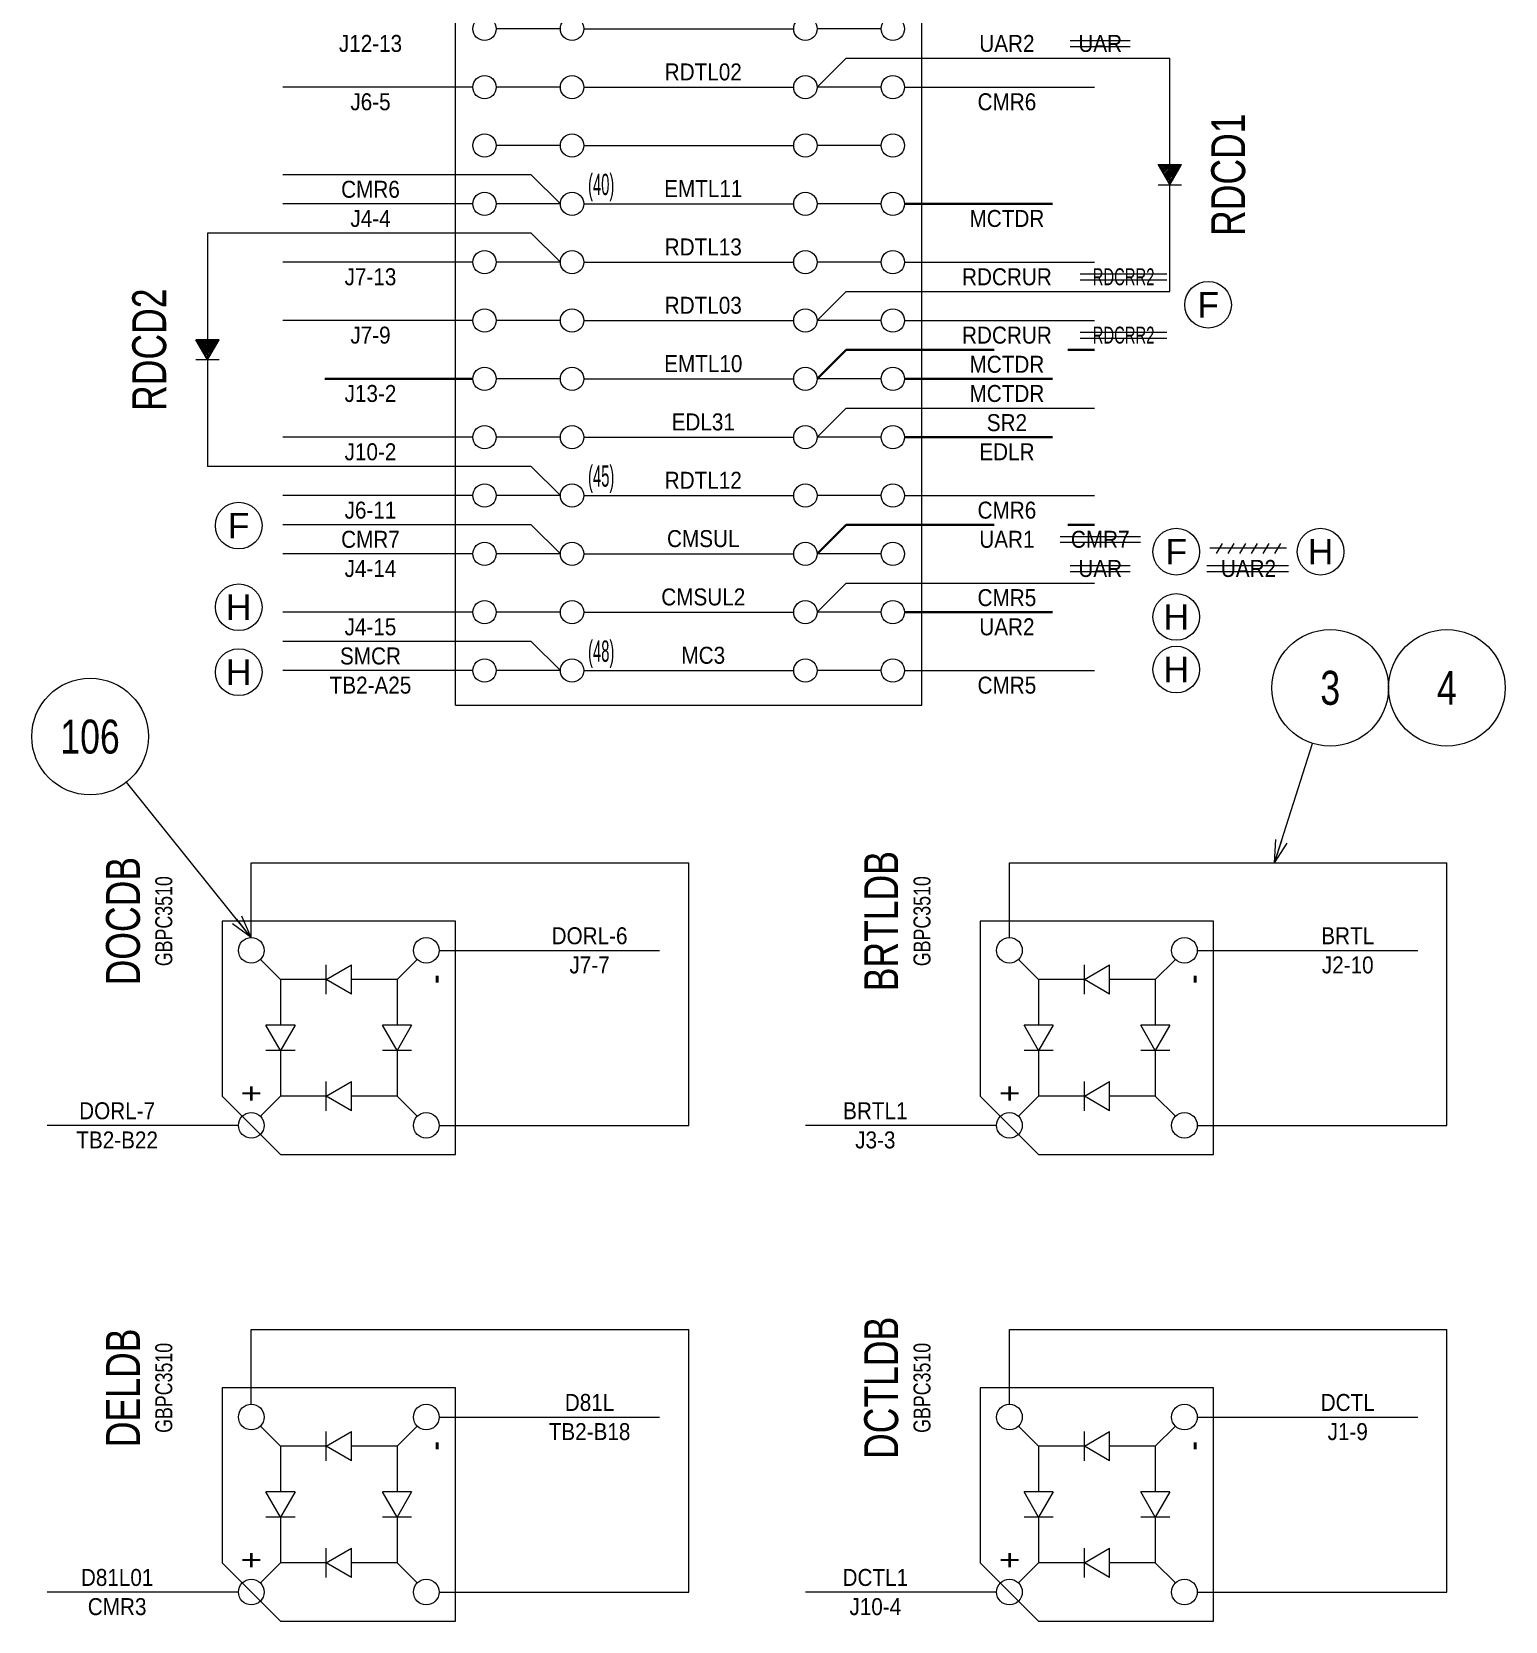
# Model space of a CAD drawing. Header units: millimetres. Extents: x 10 to 821, y 12 to 580.
# Drawn here: x 513.7 to 640, y 150 to 286.2 of the extents above; entities that cross this region are included whole.
import ezdxf
from ezdxf.enums import TextEntityAlignment as Align

# ---------------------------------------------------------------- set-up
doc = ezdxf.new("R2010")
doc.units = ezdxf.units.MM
doc.linetypes.add('DASHED', pattern=[19, 12.7, -6.3])
for name, color, linetype in [('GR1_02', 7, 'Continuous'), ('GR1_03', 7, 'Continuous'), ('GR1_04', 7, 'Continuous'), ('GR1_06', 7, 'Continuous'), ('GR1_15', 7, 'Continuous')]:
    doc.layers.add(name, color=color, linetype=linetype)
doc.styles.add('HG丸ｺﾞｼｯｸM-PRO', font='')
doc.styles.get('HG丸ｺﾞｼｯｸM-PRO').set_extended_font_data('HG丸ｺﾞｼｯｸM-PRO')
pattern_1 = [(45, (0, 0), (-0.070710678, 0.070710678), [])]

# ---------------------------------------------------------------- blocks, each defined once
blk = doc.blocks.new('BLKF129')
at = {"layer": 'GR1_02', "color": 4, "linetype": 'Continuous', "lineweight": 13}
for p, q in [((550, 473.48), (590, 473.48)), ((550, 228.52), (550, 473.48)), ((590, 228.52), (590, 473.48)), ((559, 466.48), (553.5, 466.48)), ((561, 466.48), (579, 466.48)), ((586.5, 466.48), (581, 466.48)), ((559, 461.48), (553.5, 461.48)), ((561, 461.48), (579, 461.48)), ((586.5, 461.48), (581, 461.48)), ((559, 456.48), (553.5, 456.48)), ((561, 456.48), (579, 456.48)), ((586.5, 456.48), (581, 456.48)), ((559, 451.48), (553.5, 451.48)), ((561, 451.48), (579, 451.48)), ((586.5, 451.48), (581, 451.48)), ((559, 446.48), (553.5, 446.48)), ((561, 446.48), (579, 446.48)), ((586.5, 446.48), (581, 446.48)), ((559, 441.48), (553.5, 441.48)), ((561, 441.48), (579, 441.48)), ((586.5, 441.48), (581, 441.48)), ((559, 436.48), (553.5, 436.48)), ((561, 436.48), (579, 436.48)), ((586.5, 436.48), (581, 436.48)), ((559, 431.48), (553.5, 431.48)), ((561, 431.48), (579, 431.48)), ((586.5, 431.48), (581, 431.48)), ((559, 426.48), (553.5, 426.48)), ((561, 426.48), (579, 426.48)), ((586.5, 426.48), (581, 426.48)), ((559, 421.48), (553.5, 421.48)), ((561, 421.48), (579, 421.48)), ((586.5, 421.48), (581, 421.48)), ((559, 416.48), (553.5, 416.48)), ((561, 416.48), (579, 416.48)), ((586.5, 416.48), (581, 416.48)), ((559, 411.48), (553.5, 411.48)), ((561, 411.48), (579, 411.48)), ((586.5, 411.48), (581, 411.48)), ((559, 406.48), (553.5, 406.48)), ((561, 406.48), (579, 406.48)), ((586.5, 406.48), (581, 406.48)), ((559, 401.48), (553.5, 401.48)), ((561, 401.48), (579, 401.48)), ((586.5, 401.48), (581, 401.48)), ((559, 396.48), (553.5, 396.48)), ((561, 396.48), (579, 396.48)), ((586.5, 396.48), (581, 396.48)), ((559, 391.48), (553.5, 391.48)), ((561, 391.48), (579, 391.48)), ((586.5, 391.48), (581, 391.48)), ((559, 386.48), (553.5, 386.48)), ((561, 386.48), (579, 386.48)), ((586.5, 386.48), (581, 386.48)), ((559, 381.48), (553.5, 381.48)), ((561, 381.48), (579, 381.48)), ((586.5, 381.48), (581, 381.48)), ((559, 376.48), (553.5, 376.48)), ((561, 376.48), (579, 376.48)), ((586.5, 376.48), (581, 376.48)), ((559, 371.48), (553.5, 371.48)), ((561, 371.48), (579, 371.48)), ((586.5, 371.48), (581, 371.48)), ((559, 366.48), (553.5, 366.48)), ((561, 366.48), (579, 366.48)), ((586.5, 366.48), (581, 366.48)), ((559, 361.48), (553.5, 361.48)), ((561, 361.48), (579, 361.48)), ((586.5, 361.48), (581, 361.48)), ((559, 356.48), (553.5, 356.48)), ((561, 356.48), (579, 356.48)), ((586.5, 356.48), (581, 356.48)), ((559, 351.48), (553.5, 351.48)), ((561, 351.48), (579, 351.48)), ((586.5, 351.48), (581, 351.48)), ((559, 346.48), (553.5, 346.48)), ((561, 346.48), (579, 346.48)), ((586.5, 346.48), (581, 346.48)), ((559, 341.48), (553.5, 341.48)), ((561, 341.48), (579, 341.48)), ((586.5, 341.48), (581, 341.48)), ((559, 336.48), (553.5, 336.48)), ((561, 336.48), (579, 336.48)), ((586.5, 336.48), (581, 336.48)), ((559, 331.48), (553.5, 331.48)), ((561, 331.48), (579, 331.48)), ((586.5, 331.48), (581, 331.48)), ((559, 326.48), (553.5, 326.48)), ((561, 326.48), (579, 326.48)), ((586.5, 326.48), (581, 326.48)), ((559, 321.48), (553.5, 321.48)), ((561, 321.48), (579, 321.48)), ((586.5, 321.48), (581, 321.48)), ((559, 316.48), (553.5, 316.48)), ((561, 316.48), (579, 316.48)), ((586.5, 316.48), (581, 316.48)), ((559, 311.48), (553.5, 311.48)), ((561, 311.48), (579, 311.48)), ((586.5, 311.48), (581, 311.48)), ((559, 306.48), (553.5, 306.48)), ((561, 306.48), (579, 306.48)), ((586.5, 306.48), (581, 306.48)), ((559, 301.48), (553.5, 301.48)), ((561, 301.48), (579, 301.48)), ((586.5, 301.48), (581, 301.48)), ((559, 296.48), (553.5, 296.48)), ((561, 296.48), (579, 296.48)), ((586.5, 296.48), (581, 296.48)), ((559, 291.48), (553.5, 291.48)), ((561, 291.48), (579, 291.48)), ((586.5, 291.48), (581, 291.48)), ((559, 286.48), (553.5, 286.48)), ((561, 286.48), (579, 286.48)), ((586.5, 286.48), (581, 286.48)), ((559, 281.48), (553.5, 281.48)), ((561, 281.48), (579, 281.48)), ((586.5, 281.48), (581, 281.48)), ((559, 276.48), (553.5, 276.48)), ((561, 276.48), (579, 276.48)), ((586.5, 276.48), (581, 276.48)), ((559, 271.48), (553.5, 271.48)), ((561, 271.48), (579, 271.48)), ((586.5, 271.48), (581, 271.48)), ((559, 266.48), (553.5, 266.48)), ((561, 266.48), (579, 266.48)), ((586.5, 266.48), (581, 266.48)), ((559, 261.48), (553.5, 261.48)), ((561, 261.48), (579, 261.48)), ((586.5, 261.48), (581, 261.48)), ((559, 256.48), (553.5, 256.48)), ((561, 256.48), (579, 256.48)), ((586.5, 256.48), (581, 256.48)), ((559, 251.48), (553.5, 251.48)), ((561, 251.48), (579, 251.48)), ((586.5, 251.48), (581, 251.48)), ((559, 246.48), (553.5, 246.48)), ((561, 246.48), (579, 246.48)), ((586.5, 246.48), (581, 246.48)), ((559, 241.48), (553.5, 241.48)), ((561, 241.48), (579, 241.48)), ((586.5, 241.48), (581, 241.48)), ((559, 236.48), (553.5, 236.48)), ((561, 236.48), (579, 236.48)), ((586.5, 236.48), (581, 236.48)), ((559, 231.48), (553.5, 231.48)), ((561, 231.48), (579, 231.48)), ((586.5, 231.48), (581, 231.48)), ((550, 228.52), (590, 228.52))]:
    blk.add_line(p, q, dxfattribs=at)
for centre in [(552.5, 466.48), (560, 466.48), (580, 466.48), (587.5, 466.48), (552.5, 461.48), (560, 461.48), (580, 461.48), (587.5, 461.48), (552.5, 456.48), (560, 456.48), (580, 456.48), (587.5, 456.48), (552.5, 451.48), (560, 451.48), (580, 451.48), (587.5, 451.48), (552.5, 446.48), (560, 446.48), (580, 446.48), (587.5, 446.48), (552.5, 441.48), (560, 441.48), (580, 441.48), (587.5, 441.48), (552.5, 436.48), (560, 436.48), (580, 436.48), (587.5, 436.48), (552.5, 431.48), (560, 431.48), (580, 431.48), (587.5, 431.48), (552.5, 426.48), (560, 426.48), (580, 426.48), (587.5, 426.48), (552.5, 421.48), (560, 421.48), (580, 421.48), (587.5, 421.48), (552.5, 416.48), (560, 416.48), (580, 416.48), (587.5, 416.48), (552.5, 411.48), (560, 411.48), (580, 411.48), (587.5, 411.48), (552.5, 406.48), (560, 406.48), (580, 406.48), (587.5, 406.48), (552.5, 401.48), (560, 401.48), (580, 401.48), (587.5, 401.48), (552.5, 396.48), (560, 396.48), (580, 396.48), (587.5, 396.48), (552.5, 391.48), (560, 391.48), (580, 391.48), (587.5, 391.48), (552.5, 386.48), (560, 386.48), (580, 386.48), (587.5, 386.48), (552.5, 381.48), (560, 381.48), (580, 381.48), (587.5, 381.48), (552.5, 376.48), (560, 376.48), (580, 376.48), (587.5, 376.48), (552.5, 371.48), (560, 371.48), (580, 371.48), (587.5, 371.48), (552.5, 366.48), (560, 366.48), (580, 366.48), (587.5, 366.48), (552.5, 361.48), (560, 361.48), (580, 361.48), (587.5, 361.48), (552.5, 356.48), (560, 356.48), (580, 356.48), (587.5, 356.48), (552.5, 351.48), (560, 351.48), (580, 351.48), (587.5, 351.48), (552.5, 346.48), (560, 346.48), (580, 346.48), (587.5, 346.48), (552.5, 341.48), (560, 341.48), (580, 341.48), (587.5, 341.48), (552.5, 336.48), (560, 336.48), (580, 336.48), (587.5, 336.48), (552.5, 331.48), (560, 331.48), (580, 331.48), (587.5, 331.48), (552.5, 326.48), (560, 326.48), (580, 326.48), (587.5, 326.48), (552.5, 321.48), (560, 321.48), (580, 321.48), (587.5, 321.48), (552.5, 316.48), (560, 316.48), (580, 316.48), (587.5, 316.48), (552.5, 311.48), (560, 311.48), (580, 311.48), (587.5, 311.48), (552.5, 306.48), (560, 306.48), (580, 306.48), (587.5, 306.48), (552.5, 301.48), (560, 301.48), (580, 301.48), (587.5, 301.48), (552.5, 296.48), (560, 296.48), (580, 296.48), (587.5, 296.48), (552.5, 291.48), (560, 291.48), (580, 291.48), (587.5, 291.48), (552.5, 286.48), (560, 286.48), (580, 286.48), (587.5, 286.48), (552.5, 281.48), (560, 281.48), (580, 281.48), (587.5, 281.48), (552.5, 276.48), (560, 276.48), (580, 276.48), (587.5, 276.48), (552.5, 271.48), (560, 271.48), (580, 271.48), (587.5, 271.48), (552.5, 266.48), (560, 266.48), (580, 266.48), (587.5, 266.48), (552.5, 261.48), (560, 261.48), (580, 261.48), (587.5, 261.48), (552.5, 256.48), (560, 256.48), (580, 256.48), (587.5, 256.48), (552.5, 251.48), (560, 251.48), (580, 251.48), (587.5, 251.48), (552.5, 246.48), (560, 246.48), (580, 246.48), (587.5, 246.48), (552.5, 241.48), (560, 241.48), (580, 241.48), (587.5, 241.48), (552.5, 236.48), (560, 236.48), (580, 236.48), (587.5, 236.48), (552.5, 231.48), (560, 231.48), (580, 231.48), (587.5, 231.48)]:
    blk.add_circle(centre, 1, dxfattribs=at)
at = {"layer": 'GR1_02', "color": 3, "linetype": 'Continuous', "lineweight": 35, "style": 'HG丸ｺﾞｼｯｸM-PRO'}
for s, width, p in [('(1)', 0.521222, (562.5, 468.15)), ('(5)', 0.521222, (562.5, 448.15)), ('(10)', 0.521214, (562.5, 423.15)), ('(15)', 0.521214, (562.5, 398.15)), ('(20)', 0.521214, (562.5, 373.15)), ('(25)', 0.521214, (562.5, 348.15)), ('(30)', 0.521214, (562.5, 323.15)), ('(35)', 0.521214, (562.5, 298.15)), ('(40)', 0.521214, (562.5, 273.15)), ('(45)', 0.521214, (562.5, 248.15)), ('(48)', 0.521214, (562.5, 233.15))]:
    blk.add_text(s, height=1.818, dxfattribs=dict(at, width=width)).set_placement(p, align=Align.MIDDLE_CENTER)
blk = doc.blocks.new('BLKF131')
at = {"layer": 'GR1_03', "linetype": 'Continuous', "lineweight": 13}
h = blk.add_hatch(dxfattribs=at)
h.set_pattern_fill('_USER', color=4, scale=0.1, angle=45, style=0, pattern_type=0)
h.set_pattern_definition(pattern_1)
h.paths.add_polyline_path([(612.25, 274.84), (611.25, 273.11), (610.25, 274.84)], flags=0)
at = {"layer": 'GR1_03', "color": 4, "linetype": 'Continuous', "lineweight": 13}
for p, q in [((581, 281.48), (583.5, 283.98)), ((583.5, 283.98), (611.25, 283.98)), ((611.25, 263.98), (611.25, 283.98)), ((611.25, 273.11), (610.25, 274.84)), ((610.25, 274.84), (612.25, 274.84)), ((611.25, 273.11), (612.25, 274.84)), ((610.25, 273.11), (612.25, 273.11)), ((581, 261.48), (583.5, 263.98)), ((583.5, 263.98), (611.25, 263.98))]:
    blk.add_line(p, q, dxfattribs=at)
blk = doc.blocks.new('BLKF132')
at = {"layer": 'GR1_03', "linetype": 'Continuous', "lineweight": 13}
h = blk.add_hatch(dxfattribs=at)
h.set_pattern_fill('_USER', color=4, scale=0.1, angle=45, style=0, pattern_type=0)
h.set_pattern_definition(pattern_1)
h.paths.add_polyline_path([(527.75, 259.84), (528.75, 258.11), (529.75, 259.84)], flags=0)
at = {"layer": 'GR1_03', "color": 4, "linetype": 'Continuous', "lineweight": 13}
for p, q in [((528.75, 268.98), (528.75, 248.98)), ((556.5, 268.98), (528.75, 268.98)), ((559, 266.48), (556.5, 268.98)), ((528.75, 258.11), (527.75, 259.84)), ((529.75, 259.84), (527.75, 259.84)), ((528.75, 258.11), (529.75, 259.84)), ((529.75, 258.11), (527.75, 258.11)), ((556.5, 248.98), (528.75, 248.98)), ((559, 246.48), (556.5, 248.98))]:
    blk.add_line(p, q, dxfattribs=at)
blk = doc.blocks.new('BLKF160')
at = {"layer": 'GR1_02', "color": 4, "linetype": 'Continuous', "lineweight": 13}
for p, q in [((535, 205), (535, 201.08)), ((536.25, 201.08), (533.75, 201.08)), ((535, 198.92), (533.75, 201.08)), ((536.25, 201.08), (535, 198.92)), ((536.25, 198.92), (533.75, 198.92)), ((535, 198.92), (535, 195))]:
    blk.add_line(p, q, dxfattribs=at)
blk = doc.blocks.new('BLKF161')
at = {"layer": 'GR1_02', "color": 4, "linetype": 'Continuous', "lineweight": 13}
for p, q in [((538.92, 195), (541.08, 196.25)), ((538.92, 193.75), (538.92, 196.25)), ((541.08, 193.75), (541.08, 196.25)), ((538.92, 195), (535, 195)), ((541.08, 193.75), (538.92, 195)), ((545, 195), (541.08, 195))]:
    blk.add_line(p, q, dxfattribs=at)
blk = doc.blocks.new('BLKF162')
at = {"layer": 'GR1_02', "color": 4, "linetype": 'Continuous', "lineweight": 13}
for p, q in [((538.92, 205), (541.08, 206.25)), ((538.92, 203.75), (538.92, 206.25)), ((541.08, 203.75), (541.08, 206.25)), ((538.92, 205), (535, 205)), ((541.08, 203.75), (538.92, 205)), ((545, 205), (541.08, 205))]:
    blk.add_line(p, q, dxfattribs=at)
blk = doc.blocks.new('BLKF163')
at = {"layer": 'GR1_02', "color": 4, "linetype": 'Continuous', "lineweight": 13}
for p, q in [((545, 205), (545, 201.08)), ((546.25, 201.08), (543.75, 201.08)), ((545, 198.92), (543.75, 201.08)), ((546.25, 201.08), (545, 198.92)), ((546.25, 198.92), (543.75, 198.92)), ((545, 198.92), (545, 195))]:
    blk.add_line(p, q, dxfattribs=at)
blk = doc.blocks.new('BLKF159')
at = {"layer": 'GR1_02', "color": 4, "linetype": 'Continuous', "lineweight": 13}
for name in ['BLKF162', 'BLKF160', 'BLKF163', 'BLKF161']:
    blk.add_blockref(name, (0, 0), dxfattribs=at)
blk = doc.blocks.new('BLKF158')
at = {"layer": 'GR1_02', "color": 4, "linetype": 'Continuous', "lineweight": 13}
for p, q in [((530, 210), (530, 195)), ((550, 210), (530, 210)), ((550, 190), (550, 210)), ((535, 205), (533.28, 206.72)), ((545, 205), (546.72, 206.72)), ((530, 195), (535, 190)), ((535, 195), (533.28, 193.28)), ((545, 195), (546.72, 193.28)), ((535, 190), (550, 190))]:
    blk.add_line(p, q, dxfattribs=at)
for centre in [(532.5, 207.5), (547.5, 207.5), (532.5, 192.5), (547.5, 192.5)]:
    blk.add_circle(centre, 1.1, dxfattribs=at)
blk.add_blockref('BLKF159', (0, 0), dxfattribs=at)
blk = doc.blocks.new('BLKF166')
at = {"layer": 'GR1_02', "color": 4, "linetype": 'Continuous', "lineweight": 13}
for p, q in [((535, 165), (535, 161.08)), ((536.25, 161.08), (533.75, 161.08)), ((535, 158.92), (533.75, 161.08)), ((536.25, 161.08), (535, 158.92)), ((536.25, 158.92), (533.75, 158.92)), ((535, 158.92), (535, 155))]:
    blk.add_line(p, q, dxfattribs=at)
blk = doc.blocks.new('BLKF167')
at = {"layer": 'GR1_02', "color": 4, "linetype": 'Continuous', "lineweight": 13}
for p, q in [((538.92, 155), (541.08, 156.25)), ((538.92, 153.75), (538.92, 156.25)), ((541.08, 153.75), (541.08, 156.25)), ((538.92, 155), (535, 155)), ((541.08, 153.75), (538.92, 155)), ((545, 155), (541.08, 155))]:
    blk.add_line(p, q, dxfattribs=at)
blk = doc.blocks.new('BLKF168')
at = {"layer": 'GR1_02', "color": 4, "linetype": 'Continuous', "lineweight": 13}
for p, q in [((538.92, 165), (541.08, 166.25)), ((538.92, 163.75), (538.92, 166.25)), ((541.08, 163.75), (541.08, 166.25)), ((538.92, 165), (535, 165)), ((541.08, 163.75), (538.92, 165)), ((545, 165), (541.08, 165))]:
    blk.add_line(p, q, dxfattribs=at)
blk = doc.blocks.new('BLKF169')
at = {"layer": 'GR1_02', "color": 4, "linetype": 'Continuous', "lineweight": 13}
for p, q in [((545, 165), (545, 161.08)), ((546.25, 161.08), (543.75, 161.08)), ((545, 158.92), (543.75, 161.08)), ((546.25, 161.08), (545, 158.92)), ((546.25, 158.92), (543.75, 158.92)), ((545, 158.92), (545, 155))]:
    blk.add_line(p, q, dxfattribs=at)
blk = doc.blocks.new('BLKF165')
at = {"layer": 'GR1_02', "color": 4, "linetype": 'Continuous', "lineweight": 13}
for name in ['BLKF168', 'BLKF166', 'BLKF169', 'BLKF167']:
    blk.add_blockref(name, (0, 0), dxfattribs=at)
blk = doc.blocks.new('BLKF164')
at = {"layer": 'GR1_02', "color": 4, "linetype": 'Continuous', "lineweight": 13}
for p, q in [((530, 170), (530, 155)), ((550, 170), (530, 170)), ((550, 150), (550, 170)), ((535, 165), (533.28, 166.72)), ((545, 165), (546.72, 166.72)), ((530, 155), (535, 150)), ((535, 155), (533.28, 153.28)), ((545, 155), (546.72, 153.28)), ((535, 150), (550, 150))]:
    blk.add_line(p, q, dxfattribs=at)
for centre in [(532.5, 167.5), (547.5, 167.5), (532.5, 152.5), (547.5, 152.5)]:
    blk.add_circle(centre, 1.1, dxfattribs=at)
blk.add_blockref('BLKF165', (0, 0), dxfattribs=at)
blk = doc.blocks.new('BLKF178')
at = {"layer": 'GR1_02', "color": 4, "linetype": 'Continuous', "lineweight": 13}
for p, q in [((600, 165), (600, 161.08)), ((601.25, 161.08), (598.75, 161.08)), ((600, 158.92), (598.75, 161.08)), ((601.25, 161.08), (600, 158.92)), ((601.25, 158.92), (598.75, 158.92)), ((600, 158.92), (600, 155))]:
    blk.add_line(p, q, dxfattribs=at)
blk = doc.blocks.new('BLKF179')
at = {"layer": 'GR1_02', "color": 4, "linetype": 'Continuous', "lineweight": 13}
for p, q in [((603.92, 155), (606.08, 156.25)), ((603.92, 153.75), (603.92, 156.25)), ((606.08, 153.75), (606.08, 156.25)), ((603.92, 155), (600, 155)), ((606.08, 153.75), (603.92, 155)), ((610, 155), (606.08, 155))]:
    blk.add_line(p, q, dxfattribs=at)
blk = doc.blocks.new('BLKF180')
at = {"layer": 'GR1_02', "color": 4, "linetype": 'Continuous', "lineweight": 13}
for p, q in [((603.92, 165), (606.08, 166.25)), ((603.92, 163.75), (603.92, 166.25)), ((606.08, 163.75), (606.08, 166.25)), ((603.92, 165), (600, 165)), ((606.08, 163.75), (603.92, 165)), ((610, 165), (606.08, 165))]:
    blk.add_line(p, q, dxfattribs=at)
blk = doc.blocks.new('BLKF181')
at = {"layer": 'GR1_02', "color": 4, "linetype": 'Continuous', "lineweight": 13}
for p, q in [((610, 165), (610, 161.08)), ((611.25, 161.08), (608.75, 161.08)), ((610, 158.92), (608.75, 161.08)), ((611.25, 161.08), (610, 158.92)), ((611.25, 158.92), (608.75, 158.92)), ((610, 158.92), (610, 155))]:
    blk.add_line(p, q, dxfattribs=at)
blk = doc.blocks.new('BLKF177')
at = {"layer": 'GR1_02', "color": 4, "linetype": 'Continuous', "lineweight": 13}
for name in ['BLKF180', 'BLKF178', 'BLKF181', 'BLKF179']:
    blk.add_blockref(name, (0, 0), dxfattribs=at)
blk = doc.blocks.new('BLKF176')
at = {"layer": 'GR1_02', "color": 4, "linetype": 'Continuous', "lineweight": 13}
for p, q in [((595, 170), (595, 155)), ((615, 170), (595, 170)), ((615, 150), (615, 170)), ((600, 165), (598.28, 166.72)), ((610, 165), (611.72, 166.72)), ((595, 155), (600, 150)), ((600, 155), (598.28, 153.28)), ((610, 155), (611.72, 153.28)), ((600, 150), (615, 150))]:
    blk.add_line(p, q, dxfattribs=at)
for centre in [(597.5, 167.5), (612.5, 167.5), (597.5, 152.5), (612.5, 152.5)]:
    blk.add_circle(centre, 1.1, dxfattribs=at)
blk.add_blockref('BLKF177', (0, 0), dxfattribs=at)
blk = doc.blocks.new('BLKF184')
at = {"layer": 'GR1_02', "color": 4, "linetype": 'Continuous', "lineweight": 13}
for p, q in [((600, 205), (600, 201.08)), ((601.25, 201.08), (598.75, 201.08)), ((600, 198.92), (598.75, 201.08)), ((601.25, 201.08), (600, 198.92)), ((601.25, 198.92), (598.75, 198.92)), ((600, 198.92), (600, 195))]:
    blk.add_line(p, q, dxfattribs=at)
blk = doc.blocks.new('BLKF185')
at = {"layer": 'GR1_02', "color": 4, "linetype": 'Continuous', "lineweight": 13}
for p, q in [((603.92, 195), (606.08, 196.25)), ((603.92, 193.75), (603.92, 196.25)), ((606.08, 193.75), (606.08, 196.25)), ((603.92, 195), (600, 195)), ((606.08, 193.75), (603.92, 195)), ((610, 195), (606.08, 195))]:
    blk.add_line(p, q, dxfattribs=at)
blk = doc.blocks.new('BLKF186')
at = {"layer": 'GR1_02', "color": 4, "linetype": 'Continuous', "lineweight": 13}
for p, q in [((603.92, 205), (606.08, 206.25)), ((603.92, 203.75), (603.92, 206.25)), ((606.08, 203.75), (606.08, 206.25)), ((603.92, 205), (600, 205)), ((606.08, 203.75), (603.92, 205)), ((610, 205), (606.08, 205))]:
    blk.add_line(p, q, dxfattribs=at)
blk = doc.blocks.new('BLKF187')
at = {"layer": 'GR1_02', "color": 4, "linetype": 'Continuous', "lineweight": 13}
for p, q in [((610, 205), (610, 201.08)), ((611.25, 201.08), (608.75, 201.08)), ((610, 198.92), (608.75, 201.08)), ((611.25, 201.08), (610, 198.92)), ((611.25, 198.92), (608.75, 198.92)), ((610, 198.92), (610, 195))]:
    blk.add_line(p, q, dxfattribs=at)
blk = doc.blocks.new('BLKF183')
at = {"layer": 'GR1_02', "color": 4, "linetype": 'Continuous', "lineweight": 13}
for name in ['BLKF186', 'BLKF184', 'BLKF187', 'BLKF185']:
    blk.add_blockref(name, (0, 0), dxfattribs=at)
blk = doc.blocks.new('BLKF182')
at = {"layer": 'GR1_02', "color": 4, "linetype": 'Continuous', "lineweight": 13}
for p, q in [((595, 210), (595, 195)), ((615, 210), (595, 210)), ((615, 190), (615, 210)), ((600, 205), (598.28, 206.72)), ((610, 205), (611.72, 206.72)), ((595, 195), (600, 190)), ((600, 195), (598.28, 193.28)), ((610, 195), (611.72, 193.28)), ((600, 190), (615, 190))]:
    blk.add_line(p, q, dxfattribs=at)
for centre in [(597.5, 207.5), (612.5, 207.5), (597.5, 192.5), (612.5, 192.5)]:
    blk.add_circle(centre, 1.1, dxfattribs=at)
blk.add_blockref('BLKF183', (0, 0), dxfattribs=at)
blk = doc.blocks.new('FXTIP_ARROW_S')
at = {"color": 0, "linetype": 'Continuous', "lineweight": -2}
for q in [(-1, 0), (-0.966, 0.259), (-0.966, -0.259)]:
    blk.add_line((0, 0), q, dxfattribs=at)
blk = doc.blocks.new('BLKF278')
at = {"layer": 'GR1_06', "color": 4, "linetype": 'Continuous', "lineweight": 13}
blk.add_circle((611.8, 241.67), 2, dxfattribs=at)
at = {"layer": 'GR1_06', "color": 4, "linetype": 'Continuous', "lineweight": 13, "style": 'HG丸ｺﾞｼｯｸM-PRO', "width": 1.042153}
blk.add_text('F', height=2.18, dxfattribs=at).set_placement((611.8, 241.67), align=Align.MIDDLE_CENTER)
blk = doc.blocks.new('BLKF279')
at = {"layer": 'GR1_06', "color": 4, "linetype": 'Continuous', "lineweight": 13}
blk.add_circle((531.42, 243.9), 2, dxfattribs=at)
at = {"layer": 'GR1_06', "color": 4, "linetype": 'Continuous', "lineweight": 13, "style": 'HG丸ｺﾞｼｯｸM-PRO', "width": 1.042153}
blk.add_text('F', height=2.18, dxfattribs=at).set_placement((531.42, 243.9), align=Align.MIDDLE_CENTER)
blk = doc.blocks.new('BLKF297')
at = {"layer": 'GR1_06', "color": 4, "linetype": 'Continuous', "lineweight": 13}
blk.add_circle((614.53, 262.83), 2, dxfattribs=at)
at = {"layer": 'GR1_06', "color": 4, "linetype": 'Continuous', "lineweight": 13, "style": 'HG丸ｺﾞｼｯｸM-PRO', "width": 1.042153}
blk.add_text('F', height=2.18, dxfattribs=at).set_placement((614.53, 262.83), align=Align.MIDDLE_CENTER)
blk = doc.blocks.new('BLKF330')
at = {"layer": 'GR1_06', "color": 4, "linetype": 'Continuous', "lineweight": 13}
blk.add_circle((531.42, 236.91), 2, dxfattribs=at)
at = {"layer": 'GR1_06', "color": 4, "linetype": 'Continuous', "lineweight": 13, "style": 'HG丸ｺﾞｼｯｸM-PRO', "width": 1.042153}
blk.add_text('H', height=2.18, dxfattribs=at).set_placement((531.42, 236.91), align=Align.MIDDLE_CENTER)
blk = doc.blocks.new('BLKF331')
at = {"layer": 'GR1_06', "color": 4, "linetype": 'Continuous', "lineweight": 13}
blk.add_circle((531.42, 231.34), 2, dxfattribs=at)
at = {"layer": 'GR1_06', "color": 4, "linetype": 'Continuous', "lineweight": 13, "style": 'HG丸ｺﾞｼｯｸM-PRO', "width": 1.042153}
blk.add_text('H', height=2.18, dxfattribs=at).set_placement((531.42, 231.34), align=Align.MIDDLE_CENTER)
blk = doc.blocks.new('BLKF332')
at = {"layer": 'GR1_06', "color": 4, "linetype": 'Continuous', "lineweight": 13}
blk.add_circle((611.8, 236.08), 2, dxfattribs=at)
at = {"layer": 'GR1_06', "color": 4, "linetype": 'Continuous', "lineweight": 13, "style": 'HG丸ｺﾞｼｯｸM-PRO', "width": 1.042153}
blk.add_text('H', height=2.18, dxfattribs=at).set_placement((611.8, 236.08), align=Align.MIDDLE_CENTER)
blk = doc.blocks.new('BLKF333')
at = {"layer": 'GR1_06', "color": 4, "linetype": 'Continuous', "lineweight": 13}
blk.add_circle((611.8, 231.57), 2, dxfattribs=at)
at = {"layer": 'GR1_06', "color": 4, "linetype": 'Continuous', "lineweight": 13, "style": 'HG丸ｺﾞｼｯｸM-PRO', "width": 1.042153}
blk.add_text('H', height=2.18, dxfattribs=at).set_placement((611.8, 231.57), align=Align.MIDDLE_CENTER)
blk = doc.blocks.new('BLKF334')
at = {"layer": 'GR1_06', "color": 4, "linetype": 'Continuous', "lineweight": 13}
blk.add_circle((624.17, 241.67), 2, dxfattribs=at)
at = {"layer": 'GR1_06', "color": 4, "linetype": 'Continuous', "lineweight": 13, "style": 'HG丸ｺﾞｼｯｸM-PRO', "width": 1.042153}
blk.add_text('H', height=2.18, dxfattribs=at).set_placement((624.17, 241.67), align=Align.MIDDLE_CENTER)

msp = doc.modelspace()

# ---------------------------------------------------------------- linework, layer by layer
at = {"layer": 'GR1_03', "color": 4, "linetype": 'Continuous', "lineweight": 13}
for p, q in [((551.5, 281.48), (535.22, 281.48)), ((588.5, 281.48), (604.78, 281.48)), ((556.5, 273.98), (535.22, 273.98)), ((559, 271.48), (556.5, 273.98)), ((551.5, 271.48), (535.22, 271.48)), ((551.5, 266.48), (535.22, 266.48)), ((588.5, 266.48), (604.78, 266.48)), ((551.5, 261.48), (535.22, 261.48)), ((588.5, 261.48), (604.78, 261.48)), ((581, 251.48), (583.5, 253.98)), ((583.5, 253.98), (604.78, 253.98)), ((551.5, 251.48), (535.22, 251.48)), ((551.5, 246.48), (535.22, 246.48)), ((588.5, 246.48), (604.78, 246.48)), ((556.5, 243.98), (535.22, 243.98)), ((559, 241.48), (556.5, 243.98)), ((551.5, 241.48), (535.22, 241.48)), ((581, 236.48), (583.5, 238.98)), ((583.5, 238.98), (604.78, 238.98)), ((551.5, 236.48), (535.22, 236.48)), ((556.5, 233.98), (535.22, 233.98)), ((559, 231.48), (556.5, 233.98)), ((551.5, 231.48), (535.22, 231.48)), ((532.5, 208.6), (532.5, 215)), ((532.5, 215), (570, 215)), ((570, 192.5), (570, 215)), ((597.5, 208.6), (597.5, 215)), ((597.5, 215), (635, 215)), ((635, 192.5), (635, 215)), ((548.6, 207.5), (567.5, 207.5)), ((613.6, 207.5), (632.5, 207.5)), ((531.4, 192.5), (515, 192.5)), ((548.6, 192.5), (570, 192.5)), ((596.4, 192.5), (580, 192.5)), ((613.6, 192.5), (635, 192.5)), ((532.5, 168.6), (532.5, 175)), ((532.5, 175), (570, 175)), ((570, 152.5), (570, 175)), ((597.5, 168.6), (597.5, 175)), ((597.5, 175), (635, 175)), ((635, 152.5), (635, 175)), ((548.6, 167.5), (567.5, 167.5)), ((613.6, 167.5), (632.5, 167.5)), ((531.4, 152.5), (515, 152.5)), ((548.6, 152.5), (570, 152.5)), ((596.4, 152.5), (580, 152.5)), ((613.6, 152.5), (635, 152.5))]:
    msp.add_line(p, q, dxfattribs=at)
at = {"layer": 'GR1_03', "color": 3, "linetype": 'DASHED', "lineweight": 35}
for p, q in [((588.5, 271.48), (604.78, 271.48)), ((581, 256.48), (583.5, 258.98)), ((583.5, 258.98), (604.78, 258.98)), ((551.5, 256.48), (535.22, 256.48)), ((588.5, 256.48), (604.78, 256.48)), ((588.5, 251.48), (604.78, 251.48)), ((581, 241.48), (583.5, 243.98)), ((583.5, 243.98), (604.78, 243.98)), ((588.5, 236.48), (604.78, 236.48))]:
    msp.add_line(p, q, dxfattribs=at)
at = {"layer": 'GR1_03', "color": 3, "linetype": 'Continuous', "lineweight": 13}
msp.add_line((588.5, 231.48), (604.78, 231.48), dxfattribs=at)
at = {"layer": 'GR1_06', "color": 4, "linetype": 'Continuous', "lineweight": 13}
for p, q in [((602.7, 285.48), (607.86, 285.48)), ((602.7, 284.98), (607.86, 284.98)), ((603.56, 265.48), (611, 265.48)), ((603.56, 264.98), (611, 264.98)), ((603.56, 260.48), (611, 260.48)), ((603.56, 259.98), (611, 259.98)), ((601.84, 242.98), (608.72, 242.98)), ((601.84, 242.48), (608.72, 242.48)), ((602.7, 240.48), (607.86, 240.48)), ((602.7, 239.98), (607.86, 239.98)), ((614.41, 240.48), (621.41, 240.48)), ((614.41, 239.98), (621.41, 239.98))]:
    msp.add_line(p, q, dxfattribs=at)
at = {"layer": 'GR1_06', "color": 4, "linetype": 'DASHED', "lineweight": 13}
msp.add_line((621.25, 241.98), (614.68, 241.98), dxfattribs=at)
at = {"layer": 'GR1_06', "color": 3, "linetype": 'Continuous', "lineweight": 13}
for p, q in [((615.73, 242.37), (615.23, 241.5)), ((616.73, 242.37), (616.23, 241.5)), ((616.73, 242.37), (616.23, 241.5)), ((617.73, 242.37), (617.23, 241.5)), ((617.73, 242.37), (617.23, 241.5)), ((618.73, 242.37), (618.23, 241.5)), ((619.73, 242.37), (619.23, 241.5)), ((620.73, 242.37), (620.23, 241.5))]:
    msp.add_line(p, q, dxfattribs=at)
at = {"layer": 'GR1_15', "color": 6, "linetype": 'Continuous', "lineweight": 13}
for p, q in [((620.23, 215), (623.48, 225.24)), ((532.5, 208.6), (521.81, 221.92))]:
    msp.add_line(p, q, dxfattribs=at)
for centre in [(625, 230), (635, 230), (518.68, 225.82)]:
    msp.add_circle(centre, 5, dxfattribs=at)

# ---------------------------------------------------------------- block references
at = {"layer": 'GR1_02', "color": 4, "linetype": 'Continuous', "lineweight": 13}
for name in ['BLKF129', 'BLKF158', 'BLKF182', 'BLKF164', 'BLKF176']:
    msp.add_blockref(name, (0, 0), dxfattribs=at)
at = {"layer": 'GR1_03', "color": 4, "linetype": 'Continuous', "lineweight": 13}
for name in ['BLKF131', 'BLKF132']:
    msp.add_blockref(name, (0, 0), dxfattribs=at)
at = {"layer": 'GR1_06', "color": 4, "linetype": 'Continuous', "lineweight": 13}
for name in ['BLKF297', 'BLKF279', 'BLKF278', 'BLKF334', 'BLKF330', 'BLKF332', 'BLKF331', 'BLKF333']:
    msp.add_blockref(name, (0, 0), dxfattribs=at)
at = {"layer": 'GR1_15', "color": 6, "linetype": 'Continuous', "lineweight": 13, "xscale": 2, "yscale": 2}
for p, rotation in [((620.23, 215), 252.3429014827965), ((532.5, 208.6), 308.7418114215993)]:
    msp.add_blockref('FXTIP_ARROW_S', p, dxfattribs=dict(at, rotation=rotation))

# ---------------------------------------------------------------- texts
at = {"layer": 'GR1_02', "color": 3, "linetype": 'Continuous', "lineweight": 35, "style": 'HG丸ｺﾞｼｯｸM-PRO'}
for s, height, width, p in [('RDCD1', 2.909, 0.783548, (616.25, 273.98)), ('RDCD2', 2.909, 0.783548, (523.75, 258.98)), ('DOCDB', 2.909, 0.783541, (521.5, 210)), ('BRTLDB', 2.909, 0.782708, (586.5, 210)), ('GBPC3510', 1.455, 0.78358, (525, 210)), ('GBPC3510', 1.455, 0.78358, (590, 210)), ('DCTLDB', 2.909, 0.783266, (586.5, 170)), ('DELDB', 2.909, 0.783468, (521.5, 170)), ('GBPC3510', 1.455, 0.78358, (525, 170)), ('GBPC3510', 1.455, 0.78358, (590, 170))]:
    msp.add_text(s, height=height, rotation=90, dxfattribs=dict(at, width=width)).set_placement(p, align=Align.MIDDLE_CENTER)
at = {"layer": 'GR1_02', "color": 4, "linetype": 'Continuous', "lineweight": 13, "style": 'HG丸ｺﾞｼｯｸM-PRO', "width": 0.86263}
for s, p in [('-', (548.18, 205.03)), ('-', (613.18, 205.03)), ('+', (532.47, 195.24)), ('+', (597.47, 195.24)), ('-', (548.18, 165.03)), ('-', (613.18, 165.03)), ('+', (532.47, 155.24)), ('+', (597.47, 155.24))]:
    msp.add_text(s, height=2.18, rotation=90, dxfattribs=at).set_placement(p, align=Align.MIDDLE_CENTER)
at = {"layer": 'GR1_04', "color": 3, "linetype": 'Continuous', "lineweight": 35, "style": 'HG丸ｺﾞｼｯｸM-PRO'}
for s, width, p in [('J12-13', 0.910841, (542.72, 285.23)), ('RDTL02', 0.912142, (571.25, 282.79)), ('J6-5', 0.910905, (542.72, 280.23)), ('CMR6', 0.913112, (542.72, 272.73)), ('EMTL11', 0.912604, (571.25, 272.79)), ('J4-4', 0.910905, (542.72, 270.23)), ('RDTL13', 0.912142, (571.25, 267.79)), ('J7-13', 0.910866, (542.72, 265.23)), ('RDTL03', 0.912142, (571.25, 262.79)), ('J7-9', 0.910905, (542.72, 260.23)), ('EMTL10', 0.912604, (571.25, 257.79)), ('J13-2', 0.910866, (542.72, 255.23)), ('EDL31', 0.911608, (571.25, 252.79)), ('J10-2', 0.910866, (542.72, 250.23)), ('RDTL12', 0.912142, (571.25, 247.79)), ('J6-11', 0.910866, (542.72, 245.23)), ('CMR7', 0.913112, (542.72, 242.73)), ('CMSUL', 0.912646, (571.25, 242.79)), ('J4-14', 0.910866, (542.72, 240.23)), ('CMSUL2', 0.912338, (571.25, 237.79)), ('CMR5', 0.913112, (597.28, 237.73)), ('J4-15', 0.910866, (542.72, 235.23)), ('SMCR', 0.91346, (542.72, 232.73)), ('MC3', 0.91267, (571.25, 232.79)), ('TB2-A25', 0.911812, (542.72, 230.23)), ('DORL-6', 0.911713, (561.5, 208.75)), ('BRTL', 0.9132, (626.5, 208.75)), ('J7-7', 0.910905, (561.5, 206.25)), ('J2-10', 0.910866, (626.5, 206.25)), ('DORL-7', 0.911713, (521, 193.75)), ('BRTL1', 0.912691, (586, 193.75)), ('TB2-B22', 0.911762, (521, 191.25)), ('J3-3', 0.910905, (586, 191.25)), ('D81L', 0.911106, (561.5, 168.75)), ('DCTL', 0.912358, (626.5, 168.75)), ('TB2-B18', 0.911762, (561.5, 166.25)), ('J1-9', 0.910905, (626.5, 166.25)), ('D81L01', 0.910979, (521, 153.75)), ('DCTL1', 0.912031, (586, 153.75)), ('CMR3', 0.913112, (521, 151.25)), ('J10-4', 0.910866, (586, 151.25))]:
    msp.add_text(s, height=1.455, dxfattribs=dict(at, width=width)).set_placement(p, align=Align.MIDDLE_CENTER)
for s, width, p in [('UAR2', 0.912444, (597.28, 285.23)), ('CMR6', 0.913112, (597.28, 280.23)), ('MCTDR', 0.913312, (597.28, 270.23)), ('RDCRUR', 0.913174, (597.28, 265.23)), ('RDCRUR', 0.913174, (597.28, 260.23)), ('MCTDR', 0.913312, (597.28, 257.73)), ('MCTDR', 0.913312, (597.28, 255.23)), ('SR2', 0.912492, (597.28, 252.73)), ('EDLR', 0.912818, (597.28, 250.23)), ('CMR6', 0.913112, (597.28, 245.23)), ('UAR1', 0.912444, (597.28, 242.73)), ('UAR2', 0.912444, (597.28, 235.23)), ('CMR5', 0.913112, (597.28, 230.23))]:
    msp.add_text(s, height=1.455, rotation=360, dxfattribs=dict(at, width=width)).set_placement(p, align=Align.MIDDLE_CENTER)
at = {"layer": 'GR1_06', "color": 3, "linetype": 'Continuous', "lineweight": 35, "style": 'HG丸ｺﾞｼｯｸM-PRO'}
for s, width, p in [('UAR', 0.912983, (605.28, 285.23)), ('CMR7', 0.913112, (605.28, 242.73)), ('UAR', 0.912983, (605.28, 240.23)), ('UAR2', 0.912444, (617.99, 240.23))]:
    msp.add_text(s, height=1.455, rotation=360, dxfattribs=dict(at, width=width)).set_placement(p, align=Align.MIDDLE_CENTER)
at = {"layer": 'GR1_06', "color": 3, "linetype": 'Continuous', "lineweight": 35, "style": 'HG丸ｺﾞｼｯｸM-PRO', "width": 0.653302}
for p in [(607.28, 265.23), (607.28, 260.23)]:
    msp.add_text('RDCRR2', height=1.455, dxfattribs=at).set_placement(p, align=Align.MIDDLE_CENTER)
at = {"layer": 'GR1_15', "color": 6, "linetype": 'Continuous', "lineweight": 35, "style": 'HG丸ｺﾞｼｯｸM-PRO', "width": 0.784542}
for s, height, p in [('3', 2.91, (625, 230)), ('4', 2.91, (635, 230)), ('106', 2.909, (518.68, 225.82))]:
    msp.add_text(s, height=height, rotation=0, dxfattribs=at).set_placement(p, align=Align.MIDDLE_CENTER)

doc.saveas('drawing.dxf')
